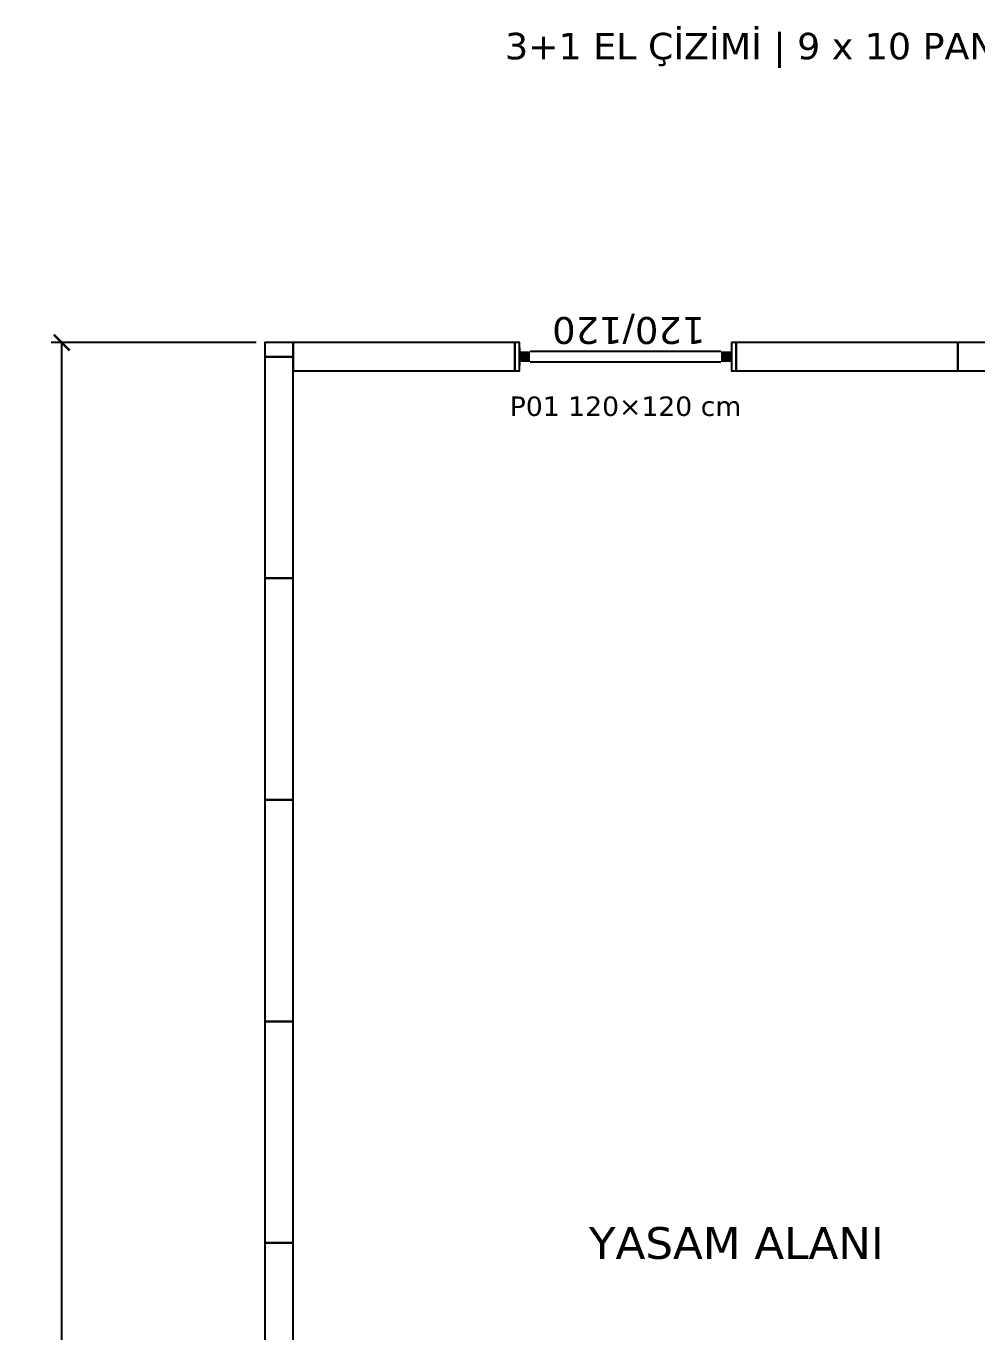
# Model space of a CAD drawing. Header units: centimetres. Extents: x -135 to 5324, y -1304 to 1609.
# Drawn here: x 2788 to 3326, y 711 to 1450 of the extents above; entities that cross this region are included whole.
import ezdxf
from ezdxf.enums import TextEntityAlignment as Align

# ---------------------------------------------------------------- set-up
doc = ezdxf.new("R2010")
doc.units = ezdxf.units.CM
for name, color, linetype in [('MONTAJ_STANDART', 7, 'Continuous'), ('MONTAJ_YAZI', 4, 'Continuous'), ('ODA_ADLARI', 7, 'Continuous'), ('OLCULER', 7, 'Continuous'), ('PENCERE', 10, 'Continuous')]:
    doc.layers.add(name, color=color, linetype=linetype)
doc.styles.add('PORTMAN', font='DejaVuSans.ttf')
doc.styles.get("Standard").update_dxf_attribs({"font": 'DejaVuSans.ttf'})
doc.dimstyles.new('PORTMAN', dxfattribs={"dimtxt": 14, "dimasz": 9, "dimexe": 6, "dimexo": 5, "dimgap": 4, "dimtad": 1, "dimtxsty": 'PORTMAN', "dimblk": 'ARCHTICK', "dimcen": 2.5, "dimazin": 3, "dimtfac": 0.5, "dimtmove": 2, "dimatfit": 3})

# ---------------------------------------------------------------- blocks, each defined once
blk = doc.blocks.new('BOM_D09_1255p0_DIS_DOLU')
blk.add_lwpolyline([(0, 0), (16, 0), (16, 125.5), (0, 125.5)], close=True)
blk = doc.blocks.new('MNT_BOM_D09_1255p0_DIS_DOLU')
blk.add_blockref('BOM_D09_1255p0_DIS_DOLU', (0, 0))
blk = doc.blocks.new('kaynak-pencere-120120')
at = {"layer": 'PENCERE', "color": 1}
for p, q in [((53387.01, 8192.86), (53397.01, 8192.86)), ((53389.01, 8186.86), (53389.01, 8078.86)), ((53395.01, 8186.86), (53395.01, 8078.86)), ((53387.01, 8072.86), (53397.01, 8072.86))]:
    blk.add_line(p, q, dxfattribs=at)
for points in [[(53389.01, 8192.86), (53389.01, 8186.86), (53395.01, 8192.86), (53395.01, 8186.86)], [(53389.01, 8072.86), (53389.01, 8078.86), (53395.01, 8072.86), (53395.01, 8078.86)]]:
    blk.add_solid(points, dxfattribs=at)
at = {"layer": 'PENCERE', "color": 0, "lineweight": 25}
blk.add_text('120/120', height=15.217, rotation=270, dxfattribs=at).set_placement((53369.52, 8178.03))
blk = doc.blocks.new('BOM_P01_PENCERE_1200x1200')
at = {"layer": 'PENCERE'}
blk.add_blockref('kaynak-pencere-120120', (0, 0), dxfattribs=at)
blk = doc.blocks.new('BOM_D12_1255p0_DIS_P01')
for points in [[(0, 122.75), (16, 122.75), (16, 125.5), (0, 125.5)], [(0, 0), (16, 0), (16, 2.75), (0, 2.75)]]:
    blk.add_lwpolyline(points, close=True)
at = {"layer": 'PENCERE'}
blk.add_blockref('BOM_P01_PENCERE_1200x1200', (-53384.006, -8070.111), dxfattribs=at)
blk = doc.blocks.new('MNT_BOM_D12_1255p0_DIS_P01')
blk.add_blockref('BOM_D12_1255p0_DIS_P01', (0, 0))
blk = doc.blocks.new('BOM_B06_DIS_KOSE_160x80')
blk.add_lwpolyline([(0, 0), (16, 0), (16, 8), (0, 8)], close=True)
blk = doc.blocks.new('MNT_BOM_B06_DIS_KOSE_160x80')
blk.add_blockref('BOM_B06_DIS_KOSE_160x80', (0, 0))
blk = doc.blocks.new('_ARCHTICK')
at = {"color": 0, "linetype": 'BYBLOCK', "const_width": 0.15}
blk.add_lwpolyline([(-0.5, -0.5), (0.5, 0.5)], dxfattribs=at)

msp = doc.modelspace()

# ---------------------------------------------------------------- block references
at = {"layer": 'MONTAJ_STANDART', "rotation": 270}
for name, p in [('MNT_BOM_D12_1255p0_DIS_P01', (3064.5, 1271)), ('MNT_BOM_D09_1255p0_DIS_DOLU', (2939, 1271)), ('MNT_BOM_D09_1255p0_DIS_DOLU', (3190, 1271)), ('MNT_BOM_D09_1255p0_DIS_DOLU', (3315.5, 1271))]:
    msp.add_blockref(name, p, dxfattribs=at)
at = {"layer": 'MONTAJ_STANDART'}
for name, p in [('MNT_BOM_B06_DIS_KOSE_160x80', (2923, 1263)), ('MNT_BOM_D09_1255p0_DIS_DOLU', (2923, 1137.5)), ('MNT_BOM_D09_1255p0_DIS_DOLU', (2923, 1012)), ('MNT_BOM_D09_1255p0_DIS_DOLU', (2923, 886.5)), ('MNT_BOM_D09_1255p0_DIS_DOLU', (2923, 761)), ('MNT_BOM_D09_1255p0_DIS_DOLU', (2923, 635.5))]:
    msp.add_blockref(name, p, dxfattribs=at)

# ---------------------------------------------------------------- texts
at = {"layer": 'MONTAJ_YAZI', "style": 'PORTMAN'}
for s, height, p in [('P01 120×120 cm', 11, (3127.25, 1235)), ('YASAM ALANI', 18, (3190, 761))]:
    msp.add_text(s, height=height, dxfattribs=at).set_placement(p, align=Align.MIDDLE_CENTER)
at = {"layer": 'ODA_ADLARI', "style": 'PORTMAN'}
msp.add_text('3+1 EL ÇİZİMİ | 9 x 10 PANO | 1161,5 × 1271 cm | Standart dışı panolar mor ve ölçülü', height=15, dxfattribs=at).set_placement((3503.75, 1439), align=Align.MIDDLE_CENTER)

# ---------------------------------------------------------------- dimensions: what is measured, and where the dimension line sits
at = {"layer": 'OLCULER'}
msp.add_linear_dim(base=(2808, 0), p1=(2923, 0), p2=(2923, 1271), angle=90, dimstyle='PORTMAN', override={"dimtxt": 14, "dimasz": 9, "dimexe": 6, "dimexo": 5, "dimdec": 2, "dimzin": 8, "dimdsep": 44}, dxfattribs=at).render()

doc.saveas('drawing.dxf')
